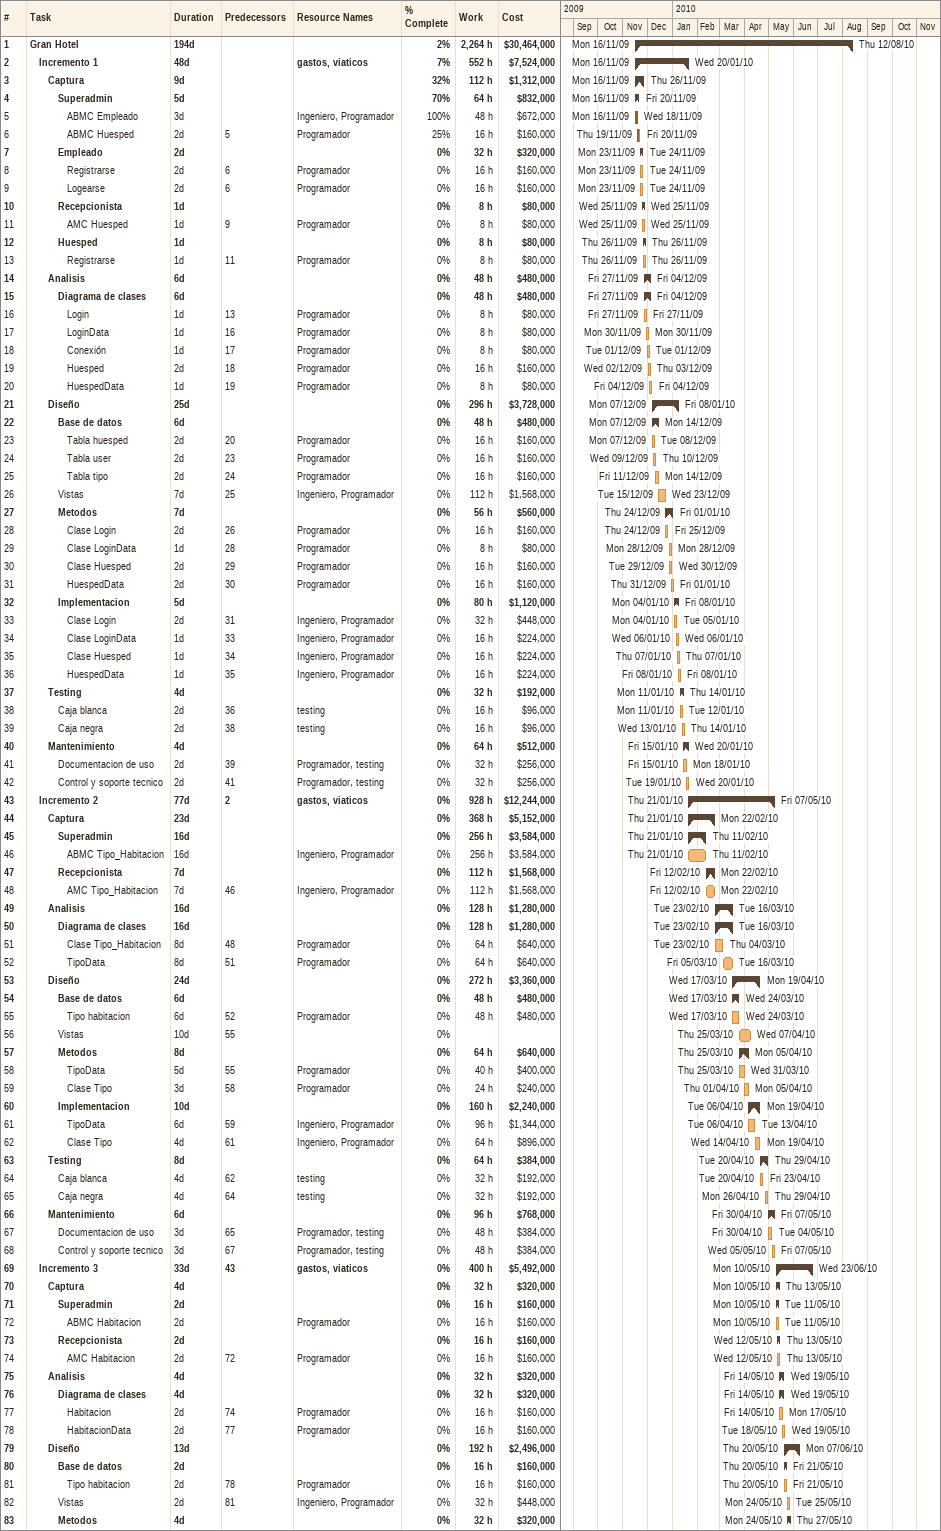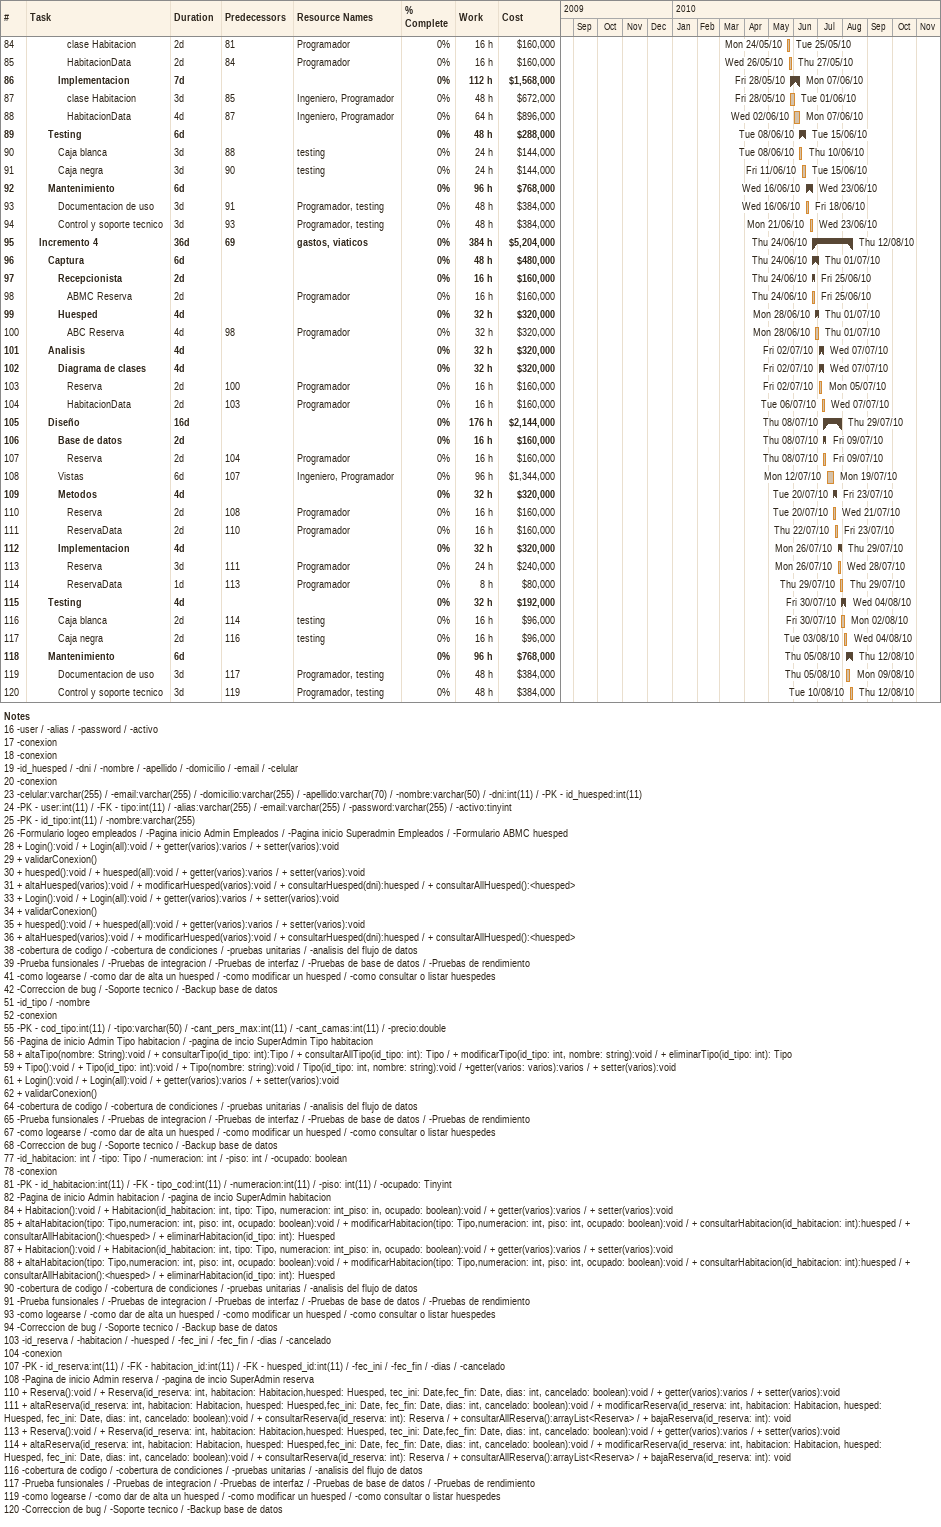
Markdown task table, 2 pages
| ID | Level | Task | Duration | Start | Finish | Predecessors | Resources | % complete | Work (h) | Cost ($) |
|---|---|---|---|---|---|---|---|---|---|---|
| 1 | 1 | **Gran Hotel** | 194d | 2009-11-16 | 2010-08-12 |  |  | 2 | 2264 | 30464000 |
| 2 | 2 | **Incremento 1** | 48d | 2009-11-16 | 2010-01-20 |  | gastos, viaticos | 7 | 552 | 7524000 |
| 3 | 3 | **Captura** | 9d | 2009-11-16 | 2009-11-26 |  |  | 32 | 112 | 1312000 |
| 4 | 4 | **Superadmin** | 5d | 2009-11-16 | 2009-11-20 |  |  | 70 | 64 | 832000 |
| 5 | 5 | ABMC Empleado | 3d | 2009-11-16 | 2009-11-18 |  | Ingeniero, Programador | 100 | 48 | 672000 |
| 6 | 5 | ABMC Huesped | 2d | 2009-11-19 | 2009-11-20 | 5 | Programador | 25 | 16 | 160000 |
| 7 | 4 | **Empleado** | 2d | 2009-11-23 | 2009-11-24 |  |  | 0 | 32 | 320000 |
| 8 | 5 | Registrarse | 2d | 2009-11-23 | 2009-11-24 | 6 | Programador | 0 | 16 | 160000 |
| 9 | 5 | Logearse | 2d | 2009-11-23 | 2009-11-24 | 6 | Programador | 0 | 16 | 160000 |
| 10 | 4 | **Recepcionista** | 1d | 2009-11-25 | 2009-11-25 |  |  | 0 | 8 | 80000 |
| 11 | 5 | AMC Huesped | 1d | 2009-11-25 | 2009-11-25 | 9 | Programador | 0 | 8 | 80000 |
| 12 | 4 | **Huesped** | 1d | 2009-11-26 | 2009-11-26 |  |  | 0 | 8 | 80000 |
| 13 | 5 | Registrarse | 1d | 2009-11-26 | 2009-11-26 | 11 | Programador | 0 | 8 | 80000 |
| 14 | 3 | **Analisis** | 6d | 2009-11-27 | 2009-12-04 |  |  | 0 | 48 | 480000 |
| 15 | 4 | **Diagrama de clases** | 6d | 2009-11-27 | 2009-12-04 |  |  | 0 | 48 | 480000 |
| 16 | 5 | Login | 1d | 2009-11-27 | 2009-11-27 | 13 | Programador | 0 | 8 | 80000 |
| 17 | 5 | LoginData | 1d | 2009-11-30 | 2009-11-30 | 16 | Programador | 0 | 8 | 80000 |
| 18 | 5 | Conexión | 1d | 2009-12-01 | 2009-12-01 | 17 | Programador | 0 | 8 | 80000 |
| 19 | 5 | Huesped | 2d | 2009-12-02 | 2009-12-03 | 18 | Programador | 0 | 16 | 160000 |
| 20 | 5 | HuespedData | 1d | 2009-12-04 | 2009-12-04 | 19 | Programador | 0 | 8 | 80000 |
| 21 | 3 | **Diseño** | 25d | 2009-12-07 | 2010-01-08 |  |  | 0 | 296 | 3728000 |
| 22 | 4 | **Base de datos** | 6d | 2009-12-07 | 2009-12-14 |  |  | 0 | 48 | 480000 |
| 23 | 5 | Tabla huesped | 2d | 2009-12-07 | 2009-12-08 | 20 | Programador | 0 | 16 | 160000 |
| 24 | 5 | Tabla user | 2d | 2009-12-09 | 2009-12-10 | 23 | Programador | 0 | 16 | 160000 |
| 25 | 5 | Tabla tipo | 2d | 2009-12-11 | 2009-12-14 | 24 | Programador | 0 | 16 | 160000 |
| 26 | 4 | Vistas | 7d | 2009-12-15 | 2009-12-23 | 25 | Ingeniero, Programador | 0 | 112 | 1568000 |
| 27 | 4 | **Metodos** | 7d | 2009-12-24 | 2010-01-01 |  |  | 0 | 56 | 560000 |
| 28 | 5 | Clase Login | 2d | 2009-12-24 | 2009-12-25 | 26 | Programador | 0 | 16 | 160000 |
| 29 | 5 | Clase LoginData | 1d | 2009-12-28 | 2009-12-28 | 28 | Programador | 0 | 8 | 80000 |
| 30 | 5 | Clase Huesped | 2d | 2009-12-29 | 2009-12-30 | 29 | Programador | 0 | 16 | 160000 |
| 31 | 5 | HuespedData | 2d | 2009-12-31 | 2010-01-01 | 30 | Programador | 0 | 16 | 160000 |
| 32 | 4 | **Implementacion** | 5d | 2010-01-04 | 2010-01-08 |  |  | 0 | 80 | 1120000 |
| 33 | 5 | Clase Login | 2d | 2010-01-04 | 2010-01-05 | 31 | Ingeniero, Programador | 0 | 32 | 448000 |
| 34 | 5 | Clase LoginData | 1d | 2010-01-06 | 2010-01-06 | 33 | Ingeniero, Programador | 0 | 16 | 224000 |
| 35 | 5 | Clase Huesped | 1d | 2010-01-07 | 2010-01-07 | 34 | Ingeniero, Programador | 0 | 16 | 224000 |
| 36 | 5 | HuespedData | 1d | 2010-01-08 | 2010-01-08 | 35 | Ingeniero, Programador | 0 | 16 | 224000 |
| 37 | 3 | **Testing** | 4d | 2010-01-11 | 2010-01-14 |  |  | 0 | 32 | 192000 |
| 38 | 4 | Caja blanca | 2d | 2010-01-11 | 2010-01-12 | 36 | testing | 0 | 16 | 96000 |
| 39 | 4 | Caja negra | 2d | 2010-01-13 | 2010-01-14 | 38 | testing | 0 | 16 | 96000 |
| 40 | 3 | **Mantenimiento** | 4d | 2010-01-15 | 2010-01-20 |  |  | 0 | 64 | 512000 |
| 41 | 4 | Documentacion de uso | 2d | 2010-01-15 | 2010-01-18 | 39 | Programador, testing | 0 | 32 | 256000 |
| 42 | 4 | Control y soporte tecnico | 2d | 2010-01-19 | 2010-01-20 | 41 | Programador, testing | 0 | 32 | 256000 |
| 43 | 2 | **Incremento 2** | 77d | 2010-01-21 | 2010-05-07 | 2 | gastos, viaticos | 0 | 928 | 12244000 |
| 44 | 3 | **Captura** | 23d | 2010-01-21 | 2010-02-22 |  |  | 0 | 368 | 5152000 |
| 45 | 4 | **Superadmin** | 16d | 2010-01-21 | 2010-02-11 |  |  | 0 | 256 | 3584000 |
| 46 | 5 | ABMC Tipo_Habitacion | 16d | 2010-01-21 | 2010-02-11 |  | Ingeniero, Programador | 0 | 256 | 3584000 |
| 47 | 4 | **Recepcionista** | 7d | 2010-02-12 | 2010-02-22 |  |  | 0 | 112 | 1568000 |
| 48 | 5 | AMC Tipo_Habitacion | 7d | 2010-02-12 | 2010-02-22 | 46 | Ingeniero, Programador | 0 | 112 | 1568000 |
| 49 | 3 | **Analisis** | 16d | 2010-02-23 | 2010-03-16 |  |  | 0 | 128 | 1280000 |
| 50 | 4 | **Diagrama de clases** | 16d | 2010-02-23 | 2010-03-16 |  |  | 0 | 128 | 1280000 |
| 51 | 5 | Clase Tipo_Habitacion | 8d | 2010-02-23 | 2010-03-04 | 48 | Programador | 0 | 64 | 640000 |
| 52 | 5 | TipoData | 8d | 2010-03-05 | 2010-03-16 | 51 | Programador | 0 | 64 | 640000 |
| 53 | 3 | **Diseño** | 24d | 2010-03-17 | 2010-04-19 |  |  | 0 | 272 | 3360000 |
| 54 | 4 | **Base de datos** | 6d | 2010-03-17 | 2010-03-24 |  |  | 0 | 48 | 480000 |
| 55 | 5 | Tipo habitacion | 6d | 2010-03-17 | 2010-03-24 | 52 | Programador | 0 | 48 | 480000 |
| 56 | 4 | Vistas | 10d | 2010-03-25 | 2010-04-07 | 55 |  | 0 |  |  |
| 57 | 4 | **Metodos** | 8d | 2010-03-25 | 2010-04-05 |  |  | 0 | 64 | 640000 |
| 58 | 5 | TipoData | 5d | 2010-03-25 | 2010-03-31 | 55 | Programador | 0 | 40 | 400000 |
| 59 | 5 | Clase Tipo | 3d | 2010-04-01 | 2010-04-05 | 58 | Programador | 0 | 24 | 240000 |
| 60 | 4 | **Implementacion** | 10d | 2010-04-06 | 2010-04-19 |  |  | 0 | 160 | 2240000 |
| 61 | 5 | TipoData | 6d | 2010-04-06 | 2010-04-13 | 59 | Ingeniero, Programador | 0 | 96 | 1344000 |
| 62 | 5 | Clase Tipo | 4d | 2010-04-14 | 2010-04-19 | 61 | Ingeniero, Programador | 0 | 64 | 896000 |
| 63 | 3 | **Testing** | 8d | 2010-04-20 | 2010-04-29 |  |  | 0 | 64 | 384000 |
| 64 | 4 | Caja blanca | 4d | 2010-04-20 | 2010-04-23 | 62 | testing | 0 | 32 | 192000 |
| 65 | 4 | Caja negra | 4d | 2010-04-26 | 2010-04-29 | 64 | testing | 0 | 32 | 192000 |
| 66 | 3 | **Mantenimiento** | 6d | 2010-04-30 | 2010-05-07 |  |  | 0 | 96 | 768000 |
| 67 | 4 | Documentacion de uso | 3d | 2010-04-30 | 2010-05-04 | 65 | Programador, testing | 0 | 48 | 384000 |
| 68 | 4 | Control y soporte tecnico | 3d | 2010-05-05 | 2010-05-07 | 67 | Programador, testing | 0 | 48 | 384000 |
| 69 | 2 | **Incremento 3** | 33d | 2010-05-10 | 2010-06-23 | 43 | gastos, viaticos | 0 | 400 | 5492000 |
| 70 | 3 | **Captura** | 4d | 2010-05-10 | 2010-05-13 |  |  | 0 | 32 | 320000 |
| 71 | 4 | **Superadmin** | 2d | 2010-05-10 | 2010-05-11 |  |  | 0 | 16 | 160000 |
| 72 | 5 | ABMC Habitacion | 2d | 2010-05-10 | 2010-05-11 |  | Programador | 0 | 16 | 160000 |
| 73 | 4 | **Recepcionista** | 2d | 2010-05-12 | 2010-05-13 |  |  | 0 | 16 | 160000 |
| 74 | 5 | AMC Habitacion | 2d | 2010-05-12 | 2010-05-13 | 72 | Programador | 0 | 16 | 160000 |
| 75 | 3 | **Analisis** | 4d | 2010-05-14 | 2010-05-19 |  |  | 0 | 32 | 320000 |
| 76 | 4 | **Diagrama de clases** | 4d | 2010-05-14 | 2010-05-19 |  |  | 0 | 32 | 320000 |
| 77 | 5 | Habitacion | 2d | 2010-05-14 | 2010-05-17 | 74 | Programador | 0 | 16 | 160000 |
| 78 | 5 | HabitacionData | 2d | 2010-05-18 | 2010-05-19 | 77 | Programador | 0 | 16 | 160000 |
| 79 | 3 | **Diseño** | 13d | 2010-05-20 | 2010-06-07 |  |  | 0 | 192 | 2496000 |
| 80 | 4 | **Base de datos** | 2d | 2010-05-20 | 2010-05-21 |  |  | 0 | 16 | 160000 |
| 81 | 5 | Tipo habitacion | 2d | 2010-05-20 | 2010-05-21 | 78 | Programador | 0 | 16 | 160000 |
| 82 | 4 | Vistas | 2d | 2010-05-24 | 2010-05-25 | 81 | Ingeniero, Programador | 0 | 32 | 448000 |
| 83 | 4 | **Metodos** | 4d | 2010-05-24 | 2010-05-27 |  |  | 0 | 32 | 320000 |
| 84 | 5 | clase Habitacion | 2d | 2010-05-24 | 2010-05-25 | 81 | Programador | 0 | 16 | 160000 |
| 85 | 5 | HabitacionData | 2d | 2010-05-26 | 2010-05-27 | 84 | Programador | 0 | 16 | 160000 |
| 86 | 4 | **Implementacion** | 7d | 2010-05-28 | 2010-06-07 |  |  | 0 | 112 | 1568000 |
| 87 | 5 | clase Habitacion | 3d | 2010-05-28 | 2010-06-01 | 85 | Ingeniero, Programador | 0 | 48 | 672000 |
| 88 | 5 | HabitacionData | 4d | 2010-06-02 | 2010-06-07 | 87 | Ingeniero, Programador | 0 | 64 | 896000 |
| 89 | 3 | **Testing** | 6d | 2010-06-08 | 2010-06-15 |  |  | 0 | 48 | 288000 |
| 90 | 4 | Caja blanca | 3d | 2010-06-08 | 2010-06-10 | 88 | testing | 0 | 24 | 144000 |
| 91 | 4 | Caja negra | 3d | 2010-06-11 | 2010-06-15 | 90 | testing | 0 | 24 | 144000 |
| 92 | 3 | **Mantenimiento** | 6d | 2010-06-16 | 2010-06-23 |  |  | 0 | 96 | 768000 |
| 93 | 4 | Documentacion de uso | 3d | 2010-06-16 | 2010-06-18 | 91 | Programador, testing | 0 | 48 | 384000 |
| 94 | 4 | Control y soporte tecnico | 3d | 2010-06-21 | 2010-06-23 | 93 | Programador, testing | 0 | 48 | 384000 |
| 95 | 2 | **Incremento 4** | 36d | 2010-06-24 | 2010-08-12 | 69 | gastos, viaticos | 0 | 384 | 5204000 |
| 96 | 3 | **Captura** | 6d | 2010-06-24 | 2010-07-01 |  |  | 0 | 48 | 480000 |
| 97 | 4 | **Recepcionista** | 2d | 2010-06-24 | 2010-06-25 |  |  | 0 | 16 | 160000 |
| 98 | 5 | ABMC Reserva | 2d | 2010-06-24 | 2010-06-25 |  | Programador | 0 | 16 | 160000 |
| 99 | 4 | **Huesped** | 4d | 2010-06-28 | 2010-07-01 |  |  | 0 | 32 | 320000 |
| 100 | 5 | ABC Reserva | 4d | 2010-06-28 | 2010-07-01 | 98 | Programador | 0 | 32 | 320000 |
| 101 | 3 | **Analisis** | 4d | 2010-07-02 | 2010-07-07 |  |  | 0 | 32 | 320000 |
| 102 | 4 | **Diagrama de clases** | 4d | 2010-07-02 | 2010-07-07 |  |  | 0 | 32 | 320000 |
| 103 | 5 | Reserva | 2d | 2010-07-02 | 2010-07-05 | 100 | Programador | 0 | 16 | 160000 |
| 104 | 5 | HabitacionData | 2d | 2010-07-06 | 2010-07-07 | 103 | Programador | 0 | 16 | 160000 |
| 105 | 3 | **Diseño** | 16d | 2010-07-08 | 2010-07-29 |  |  | 0 | 176 | 2144000 |
| 106 | 4 | **Base de datos** | 2d | 2010-07-08 | 2010-07-09 |  |  | 0 | 16 | 160000 |
| 107 | 5 | Reserva | 2d | 2010-07-08 | 2010-07-09 | 104 | Programador | 0 | 16 | 160000 |
| 108 | 4 | Vistas | 6d | 2010-07-12 | 2010-07-19 | 107 | Ingeniero, Programador | 0 | 96 | 1344000 |
| 109 | 4 | **Metodos** | 4d | 2010-07-20 | 2010-07-23 |  |  | 0 | 32 | 320000 |
| 110 | 5 | Reserva | 2d | 2010-07-20 | 2010-07-21 | 108 | Programador | 0 | 16 | 160000 |
| 111 | 5 | ReservaData | 2d | 2010-07-22 | 2010-07-23 | 110 | Programador | 0 | 16 | 160000 |
| 112 | 4 | **Implementacion** | 4d | 2010-07-26 | 2010-07-29 |  |  | 0 | 32 | 320000 |
| 113 | 5 | Reserva | 3d | 2010-07-26 | 2010-07-28 | 111 | Programador | 0 | 24 | 240000 |
| 114 | 5 | ReservaData | 1d | 2010-07-29 | 2010-07-29 | 113 | Programador | 0 | 8 | 80000 |
| 115 | 3 | **Testing** | 4d | 2010-07-30 | 2010-08-04 |  |  | 0 | 32 | 192000 |
| 116 | 4 | Caja blanca | 2d | 2010-07-30 | 2010-08-02 | 114 | testing | 0 | 16 | 96000 |
| 117 | 4 | Caja negra | 2d | 2010-08-03 | 2010-08-04 | 116 | testing | 0 | 16 | 96000 |
| 118 | 3 | **Mantenimiento** | 6d | 2010-08-05 | 2010-08-12 |  |  | 0 | 96 | 768000 |
| 119 | 4 | Documentacion de uso | 3d | 2010-08-05 | 2010-08-09 | 117 | Programador, testing | 0 | 48 | 384000 |
| 120 | 4 | Control y soporte tecnico | 3d | 2010-08-10 | 2010-08-12 | 119 | Programador, testing | 0 | 48 | 384000 |

Notes
- 16: -user / -alias / -password / -activo
- 17: -conexion
- 18: -conexion
- 19: -id_huesped / -dni / -nombre / -apellido / -domicilio / -email / -celular
- 20: -conexion
- 23: -celular:varchar(255) / -email:varchar(255) / -domicilio:varchar(255) / -apellido:varchar(70) / -nombre:varchar(50) / -dni:int(11) / -PK - id_huesped:int(11)
- 24: -PK - user:int(11) / -FK - tipo:int(11) / -alias:varchar(255) / -email:varchar(255) / -password:varchar(255) / -activo:tinyint
- 25: -PK - id_tipo:int(11) / -nombre:varchar(255)
- 26: -Formulario logeo empleados / -Pagina inicio Admin Empleados / -Pagina inicio Superadmin Empleados / -Formulario ABMC huesped
- 28: + Login():void / + Login(all):void / + getter(varios):varios / + setter(varios):void
- 29: + validarConexion()
- 30: + huesped():void / + huesped(all):void / + getter(varios):varios / + setter(varios):void
- 31: + altaHuesped(varios):void / + modificarHuesped(varios):void / + consultarHuesped(dni):huesped / + consultarAllHuesped():<huesped>
- 33: + Login():void / + Login(all):void / + getter(varios):varios / + setter(varios):void
- 34: + validarConexion()
- 35: + huesped():void / + huesped(all):void / + getter(varios):varios / + setter(varios):void
- 36: + altaHuesped(varios):void / + modificarHuesped(varios):void / + consultarHuesped(dni):huesped / + consultarAllHuesped():<huesped>
- 38: -cobertura de codigo / -cobertura de condiciones / -pruebas unitarias / -analisis del flujo de datos
- 39: -Prueba funsionales / -Pruebas de integracion / -Pruebas de interfaz / -Pruebas de base de datos / -Pruebas de rendimiento
- 41: -como logearse / -como dar de alta un huesped / -como modificar un huesped / -como consultar o listar huespedes
- 42: -Correccion de bug / -Soporte tecnico / -Backup base de datos
- 51: -id_tipo / -nombre
- 52: -conexion
- 55: -PK - cod_tipo:int(11) / -tipo:varchar(50) / -cant_pers_max:int(11) / -cant_camas:int(11) / -precio:double
- 56: -Pagina de inicio Admin Tipo habitacion / -pagina de incio SuperAdmin Tipo habitacion
- 58: + altaTipo(nombre: String):void / + consultarTipo(id_tipo: int):Tipo / + consultarAllTipo(id_tipo: int): Tipo / + modificarTipo(id_tipo: int, nombre: string):void / + eliminarTipo(id_tipo: int): Tipo
- 59: + Tipo():void / + Tipo(id_tipo: int):void / + Tipo(nombre: string):void / Tipo(id_tipo: int, nombre: string):void / +getter(varios: varios):varios / + setter(varios):void
- 61: + Login():void / + Login(all):void / + getter(varios):varios / + setter(varios):void
- 62: + validarConexion()
- 64: -cobertura de codigo / -cobertura de condiciones / -pruebas unitarias / -analisis del flujo de datos
- 65: -Prueba funsionales / -Pruebas de integracion / -Pruebas de interfaz / -Pruebas de base de datos / -Pruebas de rendimiento
- 67: -como logearse / -como dar de alta un huesped / -como modificar un huesped / -como consultar o listar huespedes
- 68: -Correccion de bug / -Soporte tecnico / -Backup base de datos
- 77: -id_habitacion: int / -tipo: Tipo / -numeracion: int / -piso: int / -ocupado: boolean
- 78: -conexion
- 81: -PK - id_habitacion:int(11) / -FK - tipo_cod:int(11) / -numeracion:int(11) / -piso: int(11) / -ocupado: Tinyint
- 82: -Pagina de inicio Admin habitacion / -pagina de incio SuperAdmin habitacion
- 84: + Habitacion():void / + Habitacion(id_habitacion: int, tipo: Tipo, numeracion: int_piso: in, ocupado: boolean):void / + getter(varios):varios / + setter(varios):void
- 85: + altaHabitacion(tipo: Tipo,numeracion: int, piso: int, ocupado: boolean):void / + modificarHabitacion(tipo: Tipo,numeracion: int, piso: int, ocupado: boolean):void / + consultarHabitacion(id_habitacion: int):huesped / + consultarAllHabitacion():<huesped> / + eliminarHabitacion(id_tipo: int): Huesped
- 87: + Habitacion():void / + Habitacion(id_habitacion: int, tipo: Tipo, numeracion: int_piso: in, ocupado: boolean):void / + getter(varios):varios / + setter(varios):void
- 88: + altaHabitacion(tipo: Tipo,numeracion: int, piso: int, ocupado: boolean):void / + modificarHabitacion(tipo: Tipo,numeracion: int, piso: int, ocupado: boolean):void / + consultarHabitacion(id_habitacion: int):huesped / + consultarAllHabitacion():<huesped> / + eliminarHabitacion(id_tipo: int): Huesped
- 90: -cobertura de codigo / -cobertura de condiciones / -pruebas unitarias / -analisis del flujo de datos
- 91: -Prueba funsionales / -Pruebas de integracion / -Pruebas de interfaz / -Pruebas de base de datos / -Pruebas de rendimiento
- 93: -como logearse / -como dar de alta un huesped / -como modificar un huesped / -como consultar o listar huespedes
- 94: -Correccion de bug / -Soporte tecnico / -Backup base de datos
- 103: -id_reserva / -habitacion / -huesped / -fec_ini / -fec_fin / -dias / -cancelado
- 104: -conexion
- 107: -PK - id_reserva:int(11) / -FK - habitacion_id:int(11) / -FK - huesped_id:int(11) / -fec_ini / -fec_fin / -dias / -cancelado
- 108: -Pagina de inicio Admin reserva / -pagina de incio SuperAdmin reserva
- 110: + Reserva():void / + Reserva(id_reserva: int, habitacion: Habitacion,huesped: Huesped, tec_ini: Date,fec_fin: Date, dias: int, cancelado: boolean):void / + getter(varios):varios / + setter(varios):void
- 111: + altaReserva(id_reserva: int, habitacion: Habitacion, huesped: Huesped,fec_ini: Date, fec_fin: Date, dias: int, cancelado: boolean):void / + modificarReserva(id_reserva: int, habitacion: Habitacion, huesped: Huesped, fec_ini: Date, dias: int, cancelado: boolean):void / + consultarReserva(id_reserva: int): Reserva / + consultarAllReserva():arrayList<Reserva> / + bajaReserva(id_reserva: int): void
- 113: + Reserva():void / + Reserva(id_reserva: int, habitacion: Habitacion,huesped: Huesped, tec_ini: Date,fec_fin: Date, dias: int, cancelado: boolean):void / + getter(varios):varios / + setter(varios):void
- 114: + altaReserva(id_reserva: int, habitacion: Habitacion, huesped: Huesped,fec_ini: Date, fec_fin: Date, dias: int, cancelado: boolean):void / + modificarReserva(id_reserva: int, habitacion: Habitacion, huesped: Huesped, fec_ini: Date, dias: int, cancelado: boolean):void / + consultarReserva(id_reserva: int): Reserva / + consultarAllReserva():arrayList<Reserva> / + bajaReserva(id_reserva: int): void
- 116: -cobertura de codigo / -cobertura de condiciones / -pruebas unitarias / -analisis del flujo de datos
- 117: -Prueba funsionales / -Pruebas de integracion / -Pruebas de interfaz / -Pruebas de base de datos / -Pruebas de rendimiento
- 119: -como logearse / -como dar de alta un huesped / -como modificar un huesped / -como consultar o listar huespedes
- 120: -Correccion de bug / -Soporte tecnico / -Backup base de datos
